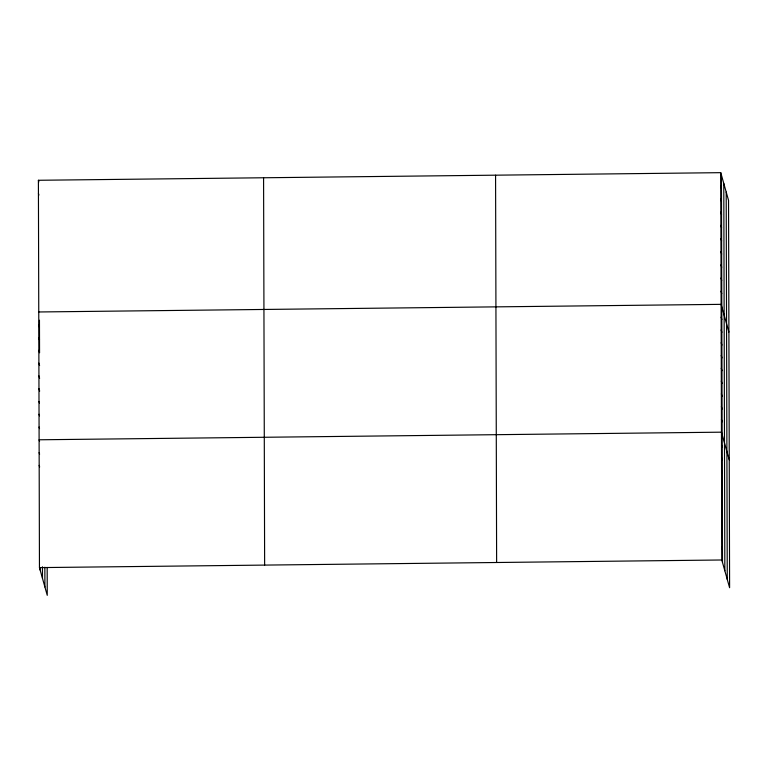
<?xml version="1.0" encoding="UTF-8"?>
<svg xmlns="http://www.w3.org/2000/svg" width="768" height="768" viewBox="0 0 768 768"><rect width="100%" height="100%" fill="white"/><g stroke="black" fill="none" stroke-linecap="round" stroke-linejoin="round"><path stroke-width="1.15" d="M47.174 567.446L47.251 595.334L39.456 567.61L38.4 180.278L720.749 172.666L728.544 200.39L729.6 587.722L721.805 559.987L720.749 172.666M38.765 311.971L721.104 304.349L728.899 332.083M39.456 567.61L721.805 559.987M720.778 185.827L721.469 188.285M720.816 198.998L721.507 201.446M720.854 212.17L721.546 214.618M720.893 225.341L721.574 227.789M720.922 238.512L721.613 240.96M720.96 251.674L721.651 254.122M720.998 264.845L721.69 267.293M721.037 278.016L721.718 280.464M721.066 291.187L721.757 293.635M721.142 317.136L721.834 319.584M721.171 329.914L721.862 332.362M721.21 342.701L721.901 345.149M721.248 355.478L721.93 357.926M721.277 368.256L721.968 370.714M721.315 381.043L722.006 383.491M721.354 393.821L722.035 396.269M721.382 406.608L722.074 409.056M721.421 419.386L722.112 421.834M729.254 459.898L721.459 432.173L39.11 439.786L39.571 441.418M721.488 444.95L722.179 447.398M721.526 457.728L722.218 460.176M721.565 470.515L722.246 472.963M721.594 483.293L722.285 485.741M721.632 496.08L722.323 498.528M721.661 508.858L722.352 511.306M721.699 521.635L722.39 524.093M721.738 534.422L722.419 536.87M721.766 547.2L722.458 549.648M38.4 180.278L38.861 181.92M38.438 193.45L38.899 195.082M38.794 324.758L39.485 327.206M38.832 337.536L39.523 339.984M38.861 350.314L39.552 352.771L39.466 320.227M38.899 363.101L39.59 365.549M38.938 375.878L39.619 378.326M38.966 388.666L39.658 391.114M39.005 401.443L39.466 403.075M39.043 414.221L39.494 415.862M39.072 427.008L39.533 428.64M39.149 452.573L39.6 454.205M39.178 465.35L39.638 466.982M726.192 192.048L727.258 579.37M723.782 183.456L724.838 570.778M721.43 175.114L722.496 562.435M495.571 175.181L496.627 562.502M263.578 177.773L264.634 565.094M44.851 567.245L44.909 586.992M42.461 566.774L42.49 578.4M40.138 567.734L40.147 570.058"/></g></svg>
